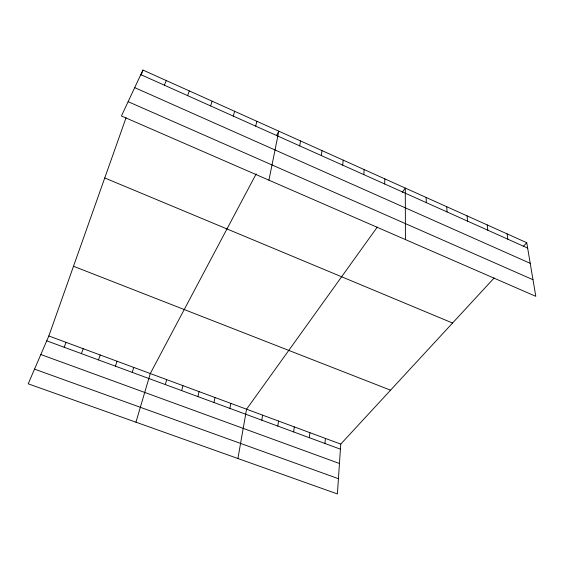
<?xml version="1.0" encoding="UTF-8"?>
<svg xmlns="http://www.w3.org/2000/svg" width="564" height="564" viewBox="0 0 564 564"><rect width="100%" height="100%" fill="white"/><g stroke="black" fill="none" stroke-linecap="round" stroke-linejoin="round"><path stroke-width="0.85" d="M384.683 183.977L384.824 178.866M363.815 174.621L364.118 169.552M494.212 277.925L340.762 444.101L337.406 493.944L28.2 383.809L48.835 335.968L126.075 117.707M324.97 443.48L325.4 438.404M342.7 165.153L343.173 160.127M309.389 437.727L309.904 432.666M293.668 431.932L294.274 426.877M321.339 155.572L321.974 150.595M277.812 426.081L278.51 421.04M261.823 420.18L262.605 415.146M299.717 145.879L300.527 140.944M237.923 458.511L246.567 409.203L377.323 227.038M229.886 408.399L230.859 403.387M268.929 180.177L278.82 131.186L276.445 135.663M213.953 402.52L215.025 397.521M197.886 396.591L199.043 391.606M255.689 126.139L256.86 121.302M181.671 390.605L182.933 385.635M165.322 384.577L166.676 379.614M233.27 116.092L234.624 111.298M135.959 422.189L150.285 373.544L256.183 173.867M132.188 372.353L133.746 367.418M210.583 105.912L212.12 101.182M115.401 366.156L117.058 361.235M141.183 75.026L142.939 70.056L526.741 242.703L535.8 296.326L121.436 115.987L142.939 70.056M98.46 359.91L100.23 355.003M187.608 95.612L189.342 90.931M81.378 353.607L83.246 348.714M64.134 347.241L66.115 342.369M164.35 85.185L166.288 80.56M402.252 192.303L405.29 188.073L405.424 239.58M523.216 246.524L526.741 242.703M34.524 369.138L338.428 478.702M40.827 354.53L339.457 463.488M46.734 340.825L340.423 449.177M48.835 335.968L340.762 444.101M73.503 266.264L390.549 390.182M104.749 177.963L452.554 323.038M128.134 101.682L532.994 279.716M134.711 87.631L530.223 263.332M140.803 74.631L527.65 248.075M507.085 233.863L507.854 239.199M487.197 224.916L487.825 230.225M467.084 215.864L467.556 221.137M446.723 206.713L447.055 211.944M426.13 197.449L426.299 202.638"/></g></svg>
